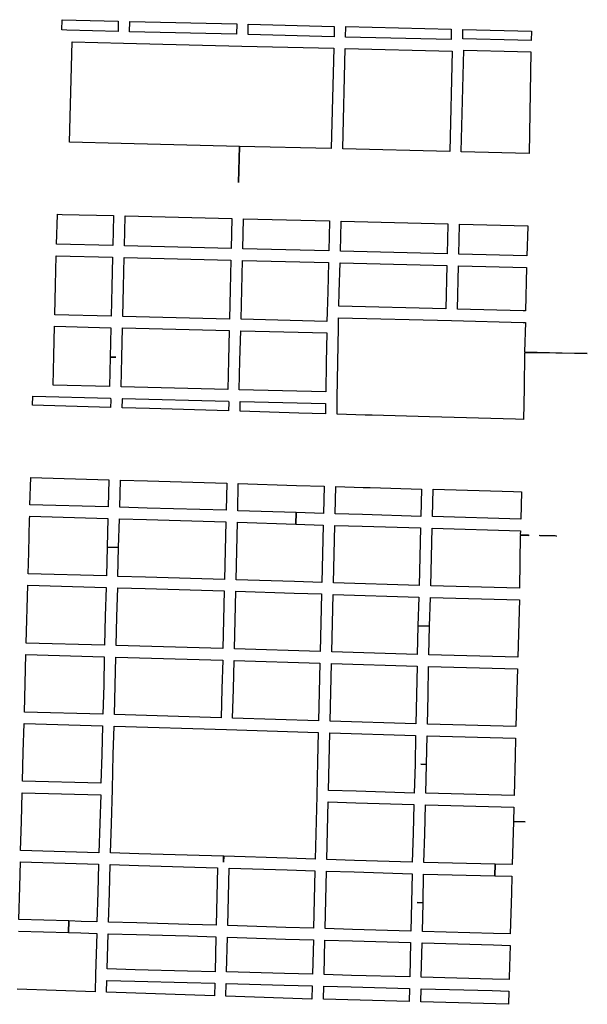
# Model space of a CAD drawing. Extents: x 0 to 1129, y 203 to 1017.
# Drawn here: x 399.5 to 454.9, y 651.4 to 747.5 of the extents above; entities that cross this region are included whole.
import ezdxf

# ---------------------------------------------------------------- set-up
doc = ezdxf.new("R2010")
doc.units = 0
doc.layers.get('0').update_dxf_attribs({"linetype": 'CONTINUOUS'})

msp = doc.modelspace()

# ---------------------------------------------------------------- linework, layer by layer
at = {"color": 1}
for points in [[(403.641266, 747.514978), (409.130511, 747.380911), (409.102289, 746.371956), (404.099889, 746.498978), (403.620111, 746.512977), (403.641266, 747.514978)], [(410.2594, 747.352689), (420.6734, 747.098689), (420.652177, 746.089734), (410.231133, 746.343734), (410.2594, 747.352689)], [(421.802289, 747.070422), (430.184289, 746.865822), (430.163066, 745.849822), (421.781066, 746.061466), (421.802289, 747.070422)], [(431.313178, 746.83751), (441.600155, 746.58351), (441.578932, 745.56751), (431.291932, 745.82151), (431.313178, 746.83751)], [(442.729044, 746.555332), (449.410667, 746.393043), (449.389444, 745.496977), (448.084177, 745.525199), (442.707844, 745.659266), (442.729044, 746.555332)], [(404.629044, 745.35582), (409.645556, 745.228843), (421.188444, 744.946621), (430.134889, 744.720843), (429.895, 734.977109), (429.895, 734.934776), (420.948556, 735.146443), (420.863889, 731.625732), (420.85689, 731.625732), (420.941556, 735.146443), (409.405734, 735.428665), (404.382179, 735.555665), (404.629044, 745.35582)], [(431.263778, 744.692688), (441.677778, 744.438688), (441.444956, 734.694955), (441.444956, 734.652622), (431.023889, 734.906622), (431.023889, 734.948955), (431.263778, 744.692688)], [(442.806667, 744.530399), (448.048956, 744.396332), (449.368333, 744.36811), (449.199, 734.455066), (442.573845, 734.624399), (442.573845, 734.666733), (442.806667, 744.530399)], [(403.182667, 728.52849), (403.6554, 728.514491), (408.664822, 728.394536), (408.664822, 728.338091), (408.601333, 725.466491), (403.112111, 725.600536), (403.182667, 728.479202), (403.182667, 728.52849)], [(409.793711, 728.366201), (420.207711, 728.112201), (420.137178, 725.184156), (409.730222, 725.438156), (409.793711, 728.309756), (409.793711, 728.366201)], [(421.3366, 728.083933), (429.7186, 727.879333), (429.7186, 727.815845), (429.655111, 724.944222), (421.266067, 725.155889), (421.3366, 728.083933)], [(430.847489, 727.851111), (441.268556, 727.597111), (441.268556, 727.533622), (441.198, 724.662), (430.784, 724.916), (430.847489, 727.787622), (430.847489, 727.851111)], [(442.397444, 727.568889), (449.050822, 727.399556), (449.050822, 727.350155), (448.973222, 724.464444), (442.326889, 724.633778), (442.397444, 727.5054), (442.397444, 727.568889)], [(403.083889, 724.471782), (408.573111, 724.337738), (408.495489, 721.459071), (408.432, 718.587471), (402.942778, 718.721516), (403.013333, 721.600182), (403.083889, 724.471782)], [(409.702, 724.309516), (420.108956, 724.055516), (420.031333, 721.176849), (419.967845, 718.305249), (409.560889, 718.559249), (409.624378, 721.430849), (409.702, 724.309516)], [(421.237845, 724.027294), (429.626889, 723.815627), (429.549266, 720.951071), (429.499889, 719.010805), (429.499889, 719.003806), (429.471667, 718.079539), (421.096734, 718.277095), (421.160222, 721.148695), (421.237845, 724.027294)], [(430.755778, 723.787405), (441.169778, 723.533405), (441.063933, 719.293027), (430.642889, 719.547027), (430.678155, 720.922849), (430.755778, 723.787405)], [(442.298667, 723.505182), (448.945, 723.335849), (448.846222, 719.095471), (448.620444, 719.102471), (442.192822, 719.26476), (442.298667, 723.505182)], [(430.614667, 718.417958), (441.607222, 718.149824), (448.592222, 717.973446), (448.818, 717.966447), (448.747444, 715.101869), (454.857556, 714.946669), (448.740378, 715.010158), (448.705111, 711.574091), (448.641622, 708.497869), (447.844333, 708.519092), (439.462333, 708.758981), (433.874333, 708.914203), (433.874333, 708.921202), (433.197, 708.935426), (430.459444, 709.013026), (430.473443, 710.614626), (430.536931, 714.050693), (430.586332, 717.493804), (430.614667, 718.417958)], [(402.914556, 717.592514), (408.403778, 717.45847), (408.333222, 714.586847), (408.897667, 714.572849), (408.333222, 714.579848), (408.276778, 711.722337), (402.780511, 711.856381), (402.851044, 714.720959), (402.914556, 717.592514)], [(409.532667, 717.430315), (419.939622, 717.176315), (419.862, 714.297649), (419.798511, 711.426026), (409.405667, 711.694137), (409.462111, 714.558693), (409.532667, 717.430315)], [(421.068511, 717.148093), (429.450511, 716.950537), (429.408155, 714.064804), (429.351711, 711.200248), (420.9274, 711.397804), (420.990889, 714.269426), (421.068511, 717.148093)], [(400.797889, 710.769622), (408.361444, 710.593222), (408.403778, 710.395667), (408.382555, 709.676), (400.776688, 709.901778), (400.797889, 710.769622)], [(409.518556, 710.558001), (419.869044, 710.296957), (419.890267, 710.155846), (419.869044, 709.330357), (412.171444, 709.563179), (409.504444, 709.647846), (409.532667, 710.445112), (409.532667, 710.501556), (409.518556, 710.558001)], [(421.012067, 710.268734), (429.337622, 710.071179), (429.330623, 709.048135), (426.720068, 709.118668), (420.998001, 709.302135), (421.019224, 710.16289), (421.019224, 710.21229), (421.012225, 710.254623), (421.012067, 710.268734)], [(400.586222, 702.853131), (408.199178, 702.620309), (408.135667, 699.96742), (400.515667, 700.186154), (400.586222, 702.853131)], [(409.328067, 702.58511), (411.959778, 702.507488), (419.699711, 702.274666), (419.643266, 699.642932), (411.931556, 699.861643), (409.264556, 699.939266), (409.328067, 702.58511)], [(420.8286, 702.239377), (426.508333, 702.070043), (429.203556, 701.985377), (429.140067, 699.332488), (426.473044, 699.417154), (426.437778, 698.288266), (429.111845, 698.203599), (429.048333, 695.395488), (428.977778, 692.601488), (426.303711, 692.686154), (420.609889, 692.869599), (420.680444, 695.67771), (420.743933, 698.47171), (426.423667, 698.288266), (426.473044, 699.417154), (420.772155, 699.600599), (420.8286, 702.239377)], [(430.332444, 701.957154), (432.999444, 701.879555), (433.676778, 701.865331), (433.676778, 701.858332), (438.7074, 701.71722), (438.636822, 699.05022), (432.943, 699.219554), (430.268956, 699.297154), (430.332444, 701.957154)], [(439.836289, 701.689043), (447.646778, 701.463266), (448.458155, 701.442042), (448.366444, 698.775065), (439.765711, 699.021998), (439.836289, 701.689043)], [(400.487444, 699.057468), (408.107444, 698.838734), (408.029845, 696.044734), (409.158734, 696.002401), (409.236333, 698.810512), (411.889222, 698.73289), (419.615044, 698.514179), (419.551556, 695.706068), (419.481, 692.897957), (411.769266, 693.123734), (409.095222, 693.19429), (409.158734, 696.002401), (408.029845, 696.03769), (407.966333, 693.236623), (400.325178, 693.455334), (400.388667, 695.508512), (400.480378, 698.775246), (400.487444, 699.057468)], [(430.240734, 698.168513), (432.907711, 698.090913), (438.6086, 697.92158), (438.538067, 695.113469), (438.474556, 692.305358), (430.106667, 692.566425), (430.177222, 695.367469), (430.240734, 698.168513)], [(439.737489, 697.893358), (448.331178, 697.646425), (448.316954, 697.28658), (449.114243, 697.258358), (449.114243, 697.15958), (448.316954, 697.173578), (448.246421, 692.030089), (439.603354, 692.269956), (439.666865, 695.078089), (439.737489, 697.893358)], [(450.243222, 697.223091), (451.682556, 697.173691), (451.844822, 697.124291), (450.243222, 697.145514), (450.243222, 697.223091)], [(400.296956, 692.32649), (407.938111, 692.10778), (407.860511, 689.292624), (407.789933, 686.470402), (400.148778, 686.682046), (400.296956, 692.32649)], [(409.067, 692.079557), (411.734, 691.994891), (419.452778, 691.769113), (419.396333, 688.953958), (419.396333, 688.946958), (419.332822, 686.152958), (408.918822, 686.442247), (408.9894, 689.257403), (409.067, 692.079557)], [(420.581667, 691.733824), (426.268444, 691.557446), (428.949556, 691.47278), (428.886067, 688.650557), (428.815489, 685.849513), (420.461711, 686.110557), (420.525222, 688.925735), (420.581667, 691.733824)], [(430.078444, 691.437513), (438.439266, 691.176446), (438.347556, 688.368335), (439.476444, 688.333069), (439.568155, 691.141157), (448.232378, 690.901291), (448.218379, 689.842935), (448.091357, 685.306224), (439.413046, 685.532002), (439.476535, 688.333069), (438.347646, 688.361291), (438.284157, 685.560224), (429.944468, 685.814224), (430.015046, 688.622335), (430.078444, 691.437513)], [(400.120556, 685.553247), (407.761711, 685.341603), (407.705266, 682.575826), (407.6206, 679.732425), (399.965333, 679.951159), (400.035889, 682.752203), (400.120556, 685.553247)], [(408.8906, 685.313381), (419.3046, 685.024092), (419.227, 682.215981), (419.1494, 679.393759), (408.749489, 679.704203), (408.834155, 682.547603), (408.8906, 685.313381)], [(420.433489, 684.988848), (428.787266, 684.72076), (428.723778, 681.905582), (428.653222, 679.090404), (420.278289, 679.358537), (420.355889, 682.173693), (420.433489, 684.988848)], [(429.916155, 684.685471), (438.255845, 684.431471), (438.1994, 681.623359), (438.135889, 678.801137), (429.782111, 679.055137), (429.852667, 681.877359), (429.916155, 684.685471)], [(439.384734, 684.403248), (448.063044, 684.177471), (448.034822, 683.161471), (447.900778, 678.533026), (439.264778, 678.772915), (439.328289, 681.595137), (439.384734, 684.403248)], [(399.937111, 678.82297), (407.592378, 678.604236), (407.507711, 675.831414), (407.507711, 675.824415), (407.437178, 673.016304), (399.781889, 673.21386), (399.866556, 676.021971), (399.937111, 678.82297)], [(408.721266, 678.576082), (419.678556, 678.251526), (428.625, 677.962237), (428.554444, 675.147082), (428.469778, 671.781571), (428.328667, 665.59386), (425.633444, 665.678526), (419.410444, 665.876082), (419.382222, 665.311638), (419.39622, 665.876082), (411.127109, 666.115971), (408.368398, 666.200638), (408.453065, 669.051082), (408.55182, 672.423638), (408.636487, 675.80326), (408.721266, 678.576082)], [(429.753889, 677.927084), (438.114734, 677.673084), (438.058289, 674.857906), (437.987711, 672.049817), (432.322111, 672.226195), (429.612778, 672.310862), (429.683333, 675.118973), (429.753889, 677.927084)], [(439.236556, 677.644862), (447.872556, 677.397906), (447.823178, 675.662262), (447.717333, 671.802862), (439.1166, 672.021595), (439.187178, 674.83675), (438.622734, 674.850749), (439.187178, 674.84375), (439.236556, 677.644862)], [(399.753667, 672.08409), (407.408956, 671.886535), (407.324289, 669.078424), (407.239622, 666.227979), (399.605489, 666.453757), (399.676067, 669.261868), (399.753667, 672.08409)], [(429.584556, 671.180979), (432.293889, 671.096313), (437.959489, 670.919935), (437.881889, 668.118868), (437.797222, 665.303713), (432.159845, 665.473046), (429.457556, 665.557713), (429.584556, 671.180979)], [(439.088378, 670.891713), (447.689111, 670.672979), (447.653845, 669.275979), (448.789778, 669.247757), (448.789778, 669.240758), (447.653845, 669.276047), (447.540956, 665.063869), (445.889933, 665.113269), (445.854667, 663.98438), (447.505667, 663.93498), (447.463333, 662.298091), (447.350444, 658.311714), (445.727667, 658.354047), (438.777933, 658.551602), (438.841444, 661.345602), (438.277, 661.359601), (438.841444, 661.352602), (438.897889, 664.146602), (445.854667, 663.984313), (445.882889, 665.113201), (438.926111, 665.27549), (439.010778, 668.083579), (439.088378, 670.891713)], [(399.577266, 665.324891), (407.2114, 665.099113), (407.133778, 662.333335), (407.049111, 659.482891), (405.518067, 659.525224), (404.311556, 659.567557), (404.269222, 658.438668), (405.482778, 658.396335), (407.020889, 658.354002), (406.908, 654.353513), (406.8586, 652.653113), (399.252734, 652.900046)], [(399.386778, 658.572826), (404.269222, 658.438781), (404.304511, 659.56767), (399.415, 659.701714), (399.513778, 662.890826), (399.577266, 665.324891)], [(408.340289, 665.071004), (411.091933, 664.986337), (418.803667, 664.760559), (418.733111, 661.952448), (418.669622, 659.144337), (415.995556, 659.229004), (410.929667, 659.370115), (408.178, 659.454781), (408.262667, 662.298159), (408.340289, 665.071004)], [(419.932556, 664.72527), (425.598155, 664.548892), (428.300444, 664.464226), (428.173444, 658.848004), (425.478222, 658.93267), (419.798511, 659.116115), (419.862, 661.924226), (419.932556, 664.72527)], [(429.429333, 664.429004), (432.124556, 664.344338), (437.769, 664.175004), (437.712556, 661.373938), (437.649044, 658.579938), (431.976378, 658.742204), (429.302333, 658.819826), (429.429333, 664.429004)], [(408.149778, 658.325847), (410.901444, 658.241181), (415.960289, 658.10007), (418.6414, 658.015403), (418.556734, 654.614625), (415.882667, 654.678114), (410.781489, 654.812181), (408.051, 654.882736), (408.149778, 658.325847)], [(419.770289, 657.980114), (425.435889, 657.803736), (428.145222, 657.71907), (428.060556, 654.360625), (425.344155, 654.431181), (419.685622, 654.586403), (419.770289, 657.980114)], [(429.274111, 657.690802), (431.948155, 657.61318), (437.620822, 657.450913), (437.543222, 654.10658), (431.877622, 654.254735), (429.189444, 654.332358), (429.274111, 657.690802)], [(438.749711, 657.422578), (445.699444, 657.225023), (447.322222, 657.182689), (447.230511, 654.035911), (447.223512, 653.852467), (445.628957, 653.901867), (438.672179, 654.078245), (438.749711, 657.422578)], [(408.022778, 653.753825), (410.746222, 653.683269), (415.854444, 653.549202), (418.528511, 653.485714), (418.493222, 652.265114), (407.987489, 652.617869), (408.022778, 653.753825)], [(419.6574, 653.457491), (425.315933, 653.302269), (428.032333, 653.231714), (428.004111, 651.947602), (419.622111, 652.229825), (419.6574, 653.457491)], [(429.161222, 653.203559), (431.842333, 653.125937), (437.515, 652.977781), (437.486778, 651.69367), (429.133, 651.919448), (429.161222, 653.203559)], [(438.643889, 652.949559), (445.593622, 652.773182), (447.195222, 652.723781), (447.159933, 651.432603), (438.615667, 651.665448), (438.643889, 652.949559)]]:
    msp.add_lwpolyline(points, dxfattribs=at)

doc.saveas('drawing.dxf')
